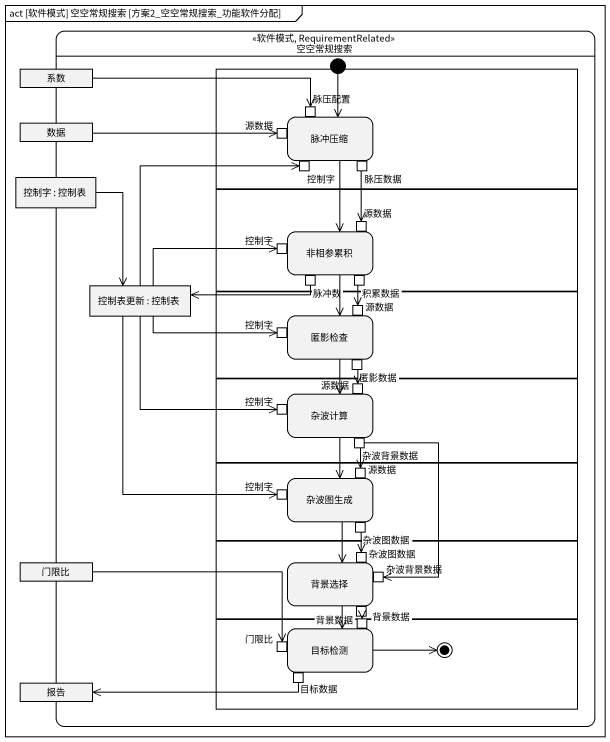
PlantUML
@startuml
mainframe act [软件模式] 空空常规搜索 [方案2_空空常规搜索_功能软件分配]
hide empty description
state 空空常规搜索 <<软件模式, RequirementRelated>> {
  state 系数 <<object>>
  state " " as lane1 <<partition>> {
    state 脉冲压缩 {
      state 脉压配置 <<inputPin>>
      state 源数据 <<inputPin>>
      state 控制字 <<inputPin>>
      state 脉压数据 <<outputPin>>
    }
  }
  state initial1 <<start>>
  state 数据 <<object>>
  state "控制字 : 控制表" as 控制字_2 <<object>>
  state " " as lane2 <<partition>> {
    state 非相参累积 {
      state "源数据" as 源数据_2 <<inputPin>>
      state "控制字" as 控制字_3 <<inputPin>>
      state 脉冲数 <<outputPin>>
      state 积累数据 <<outputPin>>
    }
  }
  state "控制表更新 : 控制表" as 控制表更新 <<object>>
  state " " as lane3 <<partition>> {
    state 匿影检查 {
      state "源数据" as 源数据_3 <<inputPin>>
      state "控制字" as 控制字_4 <<inputPin>>
      state 匿影数据 <<outputPin>>
    }
  }
  state " " as lane4 <<partition>> {
    state 杂波计算 {
      state "源数据" as 源数据_4 <<inputPin>>
      state "控制字" as 控制字_5 <<inputPin>>
      state 杂波背景数据 <<outputPin>>
    }
  }
  state " " as lane5 <<partition>> {
    state 杂波图生成 {
      state "源数据" as 源数据_5 <<inputPin>>
      state "控制字" as 控制字_6 <<inputPin>>
      state 杂波图数据 <<outputPin>>
    }
  }
  state " " as lane6 <<partition>> {
    state 背景选择 {
      state "杂波图数据" as 杂波图数据_2 <<inputPin>>
      state "杂波背景数据" as 杂波背景数据_2 <<inputPin>>
      state 背景数据 <<outputPin>>
    }
  }
  state 门限比 <<object>>
  state " " as lane7 <<partition>> {
    state 目标检测 {
      state "背景数据" as 背景数据_2 <<inputPin>>
      state "门限比" as 门限比_2 <<inputPin>>
      state 目标数据 <<outputPin>>
    }
    目标检测 -right-> [*]
  }
  state 报告 <<object>>
}
系数 -right-> 脉压配置
initial1 --> 脉冲压缩
数据 -right-> 源数据
脉冲压缩 --> 非相参累积
脉压数据 --> 源数据_2
控制字_2 --> 控制表更新
非相参累积 --> 匿影检查
脉冲数 -left-> 控制表更新
积累数据 --> 源数据_3
控制表更新 -up-> 控制字
控制表更新 -right-> 控制字_3
控制表更新 -right-> 控制字_4
控制表更新 --> 控制字_5
控制表更新 --> 控制字_6
匿影检查 --> 杂波计算
杂波计算 --> 杂波图生成
匿影数据 --> 源数据_4
杂波背景数据 --> 源数据_5
杂波背景数据 --> 杂波背景数据_2
杂波图生成 --> 背景选择
杂波图数据 --> 杂波图数据_2
门限比 -right-> 门限比_2
背景选择 --> 目标检测
背景数据 --> 背景数据_2
目标数据 -left-> 报告
@enduml
